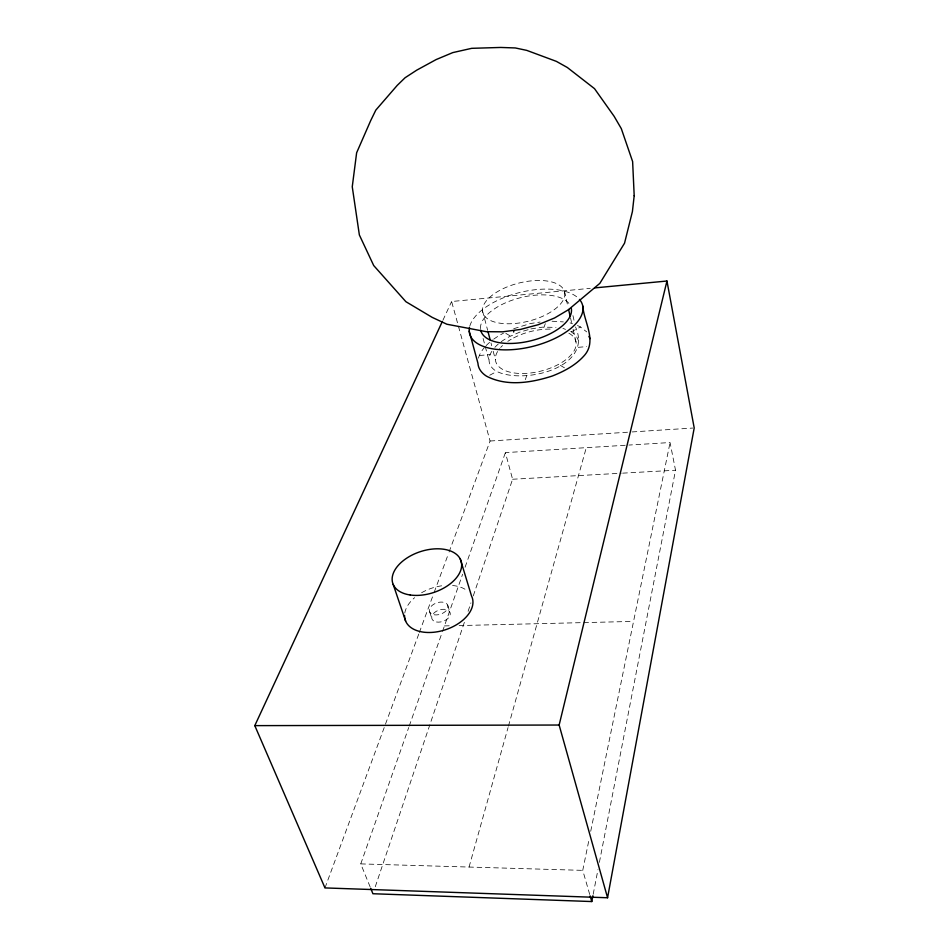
<?xml version="1.0" encoding="UTF-8"?>
<svg xmlns="http://www.w3.org/2000/svg" width="949" height="949" viewBox="0 0 949 949"><rect width="100%" height="100%" fill="white"/><g stroke="black" fill="none" stroke-linecap="round" stroke-linejoin="round"><path stroke-width="0.71" stroke-dasharray="4.75 3.56" d="M491.76 351.427A45.967 22.74 -14 0 0 496.019 371.059C522.389 384.95 594.015 368.188 575.521 326.942M593.184 894.29L597.977 869.604M599.388 862.344L675.522 470.229L670.065 442.542L628.902 445.057M589.72 894.468L582.745 870.363L589.246 838.525M590.717 831.288L670.065 442.542M469.055 867.054L508.035 727.598M508.427 726.175L586.28 447.667M375.282 886.71L464.773 621.156M468.082 611.31L470.929 602.888M473.29 595.865L512.59 479.245L505.39 452.614L627.431 445.14M370.157 886.947L360.762 863.898L408.722 727.515M409.209 726.115L441.997 632.876M442.483 631.488L462.626 574.204M465.093 567.217L505.39 452.614M525.319 379.624L526.707 375.745M544.074 327.132L545.307 323.656M324.973 887.92L418.806 633.932M419.316 632.544L433.681 593.683M434.191 592.295L448.545 553.433M449.055 552.045L490.075 441.012L451.617 301.509L590.266 288.318M442.898 320.299L451.617 301.509M489.708 375.246L496.873 371.427M571.357 331.842L580.48 327.002M513.706 328.722L530.218 323.585L540.159 322.043M528.107 329.73L519.696 332.162L509.399 336.658A45.967 22.74 -14 0 0 500.681 342.126M530.918 328.923L542.33 327.156L556.007 327.381M479.352 355.507L490.123 354.606M578.261 347.322L586.696 346.622M490.075 441.012L630.599 432.032M632.081 431.937L692.723 428.058M512.59 479.245L621.215 473.231M622.674 473.148L675.522 470.229M444.44 625.913L450.324 625.771M459.15 625.569L633.552 621.417M552.057 321.237L563.35 321.901M360.762 863.898L582.745 870.363M570.064 322.862L572.508 323.775M577.407 325.602L579.863 326.515L586.684 331.889M562.923 328.401L565.533 329.386M505.829 333.36L510.562 336.148M560.361 365.389L564.75 367.975M570.74 331.355L576.15 335.697L578.736 341.13M429.683 611.903L432.032 619.104M447.643 605.047L449.933 612.259M483.1 338.437L489.067 360.81M482.507 310.821L487.667 330.359M490.977 342.921L491.712 345.721M493.195 351.296L495.402 359.671M564.702 292.506A42.171 19.644 -14.1 0 1 506.114 323.739A42.171 19.644 -14.1 0 1 500.17 290.157A42.171 19.644 -14.1 0 1 564.702 292.506L567.929 306.646M570.515 317.951L571.808 323.597M573.101 329.256L575.996 341.984M572.947 315.602L574.228 321.272M478.462 358.129A57.474 28.434 -14 0 1 484.37 347.571M486.137 345.626A57.474 28.434 -14 0 1 492.614 339.967M493.694 339.173A57.474 28.434 -14 0 1 503.492 333.17M494.88 347.346A45.967 22.74 -14 0 1 498.557 343.823M469.791 326.136A58.257 27.711 -14.1 0 1 517.703 293.027A58.257 27.711 -14.1 0 1 577.538 297.5M480.491 328.651A46.596 22.159 -14.1 0 1 520.242 297.761A46.596 22.159 -14.1 0 1 570.42 305.744M568.842 333.182A41.317 20.439 -14 0 1 563.967 361.059A41.317 20.439 -14 0 1 511.736 372.554A41.317 20.439 -14 0 1 499.85 348.366M500.681 347.429A41.317 20.439 -14 0 1 502.531 345.566M507.81 341.379A41.317 20.439 -14 0 1 511.203 339.256M513.599 337.927A41.317 20.439 -14 0 1 553.089 329.208M404.784 613.042A35.315 21.886 -18.5 0 1 414.63 597.656M421.593 592.745A35.315 21.886 -18.5 0 1 444.168 585.521M452.578 585.497A35.315 21.886 -18.5 0 1 466.908 590.515M436.493 621.998A9.597 5.991 -18.5 0 0 450.289 613.789A9.597 5.991 -18.5 0 0 436.22 611.346A9.597 5.991 -18.5 0 0 436.493 621.998M434.144 614.786A9.632 5.967 -18.5 0 0 447.999 606.565A9.632 5.967 -18.5 0 0 433.895 604.157A9.632 5.967 -18.5 0 0 434.144 614.786"/><path stroke-width="1.42" d="M582.757 305.981C583.932 321.77 596.684 340.003 585.13 354.57C576.565 364.772 564.643 371.142 552.425 375.97C531.404 382.779 506.896 386.824 486.457 376.136A57.474 28.434 -14 0 1 477.94 363.253L469.221 331.154M442.27 321.64L254.795 725.629L324.973 887.92L607.562 897.754L694.205 427.963L666.957 281.023L594.691 287.903M370.703 888.311L372.921 893.733L591.773 901.55L592.9 895.737M607.562 897.754L559.139 725.036L666.957 281.023M513.634 332.02L513.872 331.391M254.795 725.629L559.139 725.036M588.902 336.397L590.017 338.651M393.183 584.394L405.638 621.085M460.277 559.032L471.511 595.936A35.315 21.886 -18.5 0 1 443.574 630.338A35.315 21.886 -18.5 0 1 404.559 615.438M590.136 895.88L591.773 901.55M488.035 331.759L490.242 340.133M568.581 309.469L570.195 316.539M579.448 299.398A58.257 27.711 -14.1 0 1 533.291 346.243A58.257 27.711 -14.1 0 1 469.494 327.417M571.334 308.508A46.596 22.159 -14.1 0 1 530.23 340.94A46.596 22.159 -14.1 0 1 480.692 330.086M634.193 195.696L632.414 211.556L624.537 243.193L599.839 283.36L568.38 309.765L554.596 317.962L538.225 324.7L520.479 329.433L502.709 331.818L486.256 331.687L446.896 324.238L432.234 317.393L405.899 301.699L373.704 265.542L359.363 234.961L352.257 186.775L356.634 152.765L370.715 120.559L375.816 110.108L397.228 85.386L405.093 77.735L416.777 70.131L436.16 59.562L452.792 52.598L471.7 48.328L500.692 47.45L515.295 47.948L526.766 50.38L556.363 61.365L567.324 67.498L594.513 88.648L614.122 116.3L621.31 128.637L632.627 161.579L634.193 195.696M410.253 594.999A35.92 21.483 -18.3 0 0 461.665 564.465A35.92 21.483 -18.3 0 0 408.817 556.849A35.92 21.483 -18.3 0 0 410.253 594.999"/></g></svg>
